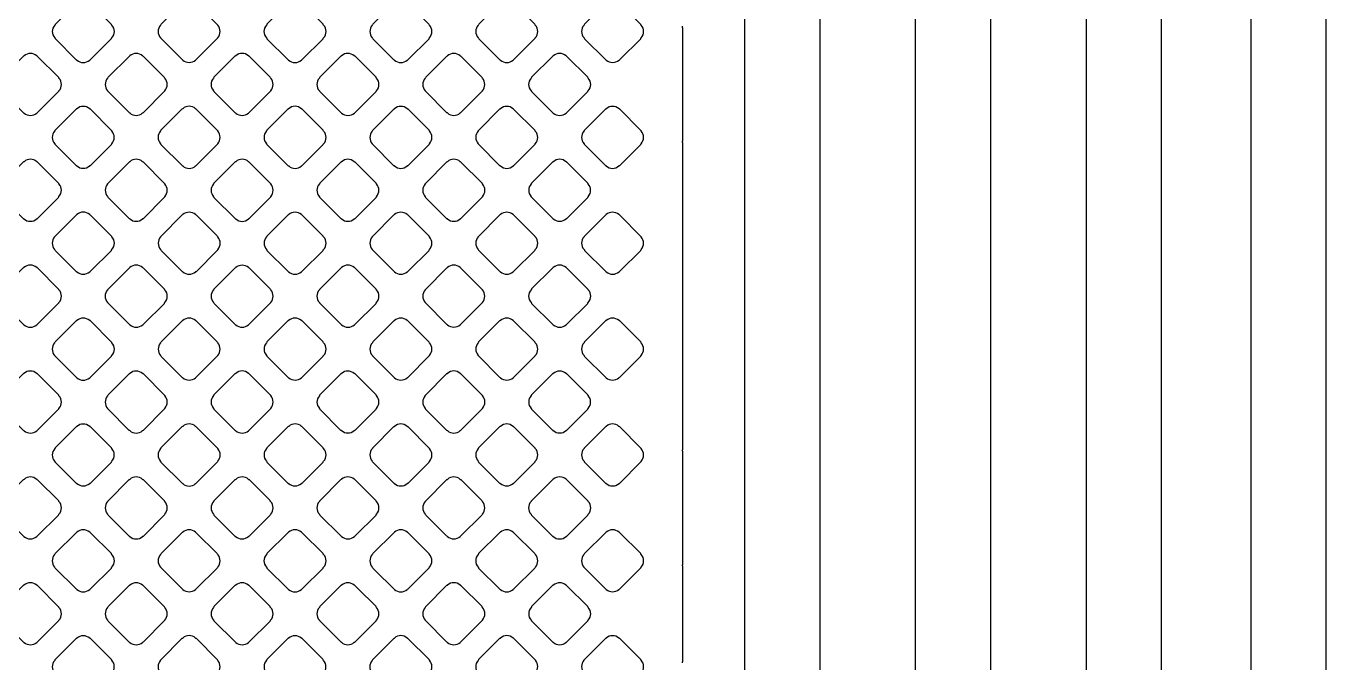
# Model space of a CAD drawing. Extents: x 3811 to 4077, y -444 to -307.
# Drawn here: x 4000.713 to 4003.385, y -390.566 to -389.27 of the extents above; entities that cross this region are included whole.
import ezdxf

# ---------------------------------------------------------------- set-up
doc = ezdxf.new("R2010")
doc.units = 0
doc.layers.add('gbr-dxf', color=7, linetype='Continuous')

msp = doc.modelspace()

# ---------------------------------------------------------------- linework, layer by layer
at = {"layer": 'gbr-dxf'}
for p, q in [((4002.0493, -389.2732), (4002.0493, -389.5042)), ((4002.0493, -389.5064), (4002.0493, -390.1321)), ((4002.0493, -390.1353), (4002.0493, -390.166)), ((4002.0493, -390.166), (4002.0493, -390.3663)), ((4002.0493, -390.3686), (4002.0493, -390.5637))]:
    msp.add_line(p, q, dxfattribs=at)
at = {"layer": 'gbr-dxf', "linetype": 'Continuous'}
for points in [[(3999.0372, -383.6498), (4000.6132, -385.2259, -0.008796), (4000.6149, -385.2276, -0.121203), (4002.1464, -387.7621, -0.018451), (4002.1479, -387.7673, -0.064075), (4002.3276, -389.1327, -0.053804), (4002.3289, -389.1489), (4002.3289, -394.6872, -0.007914)], [(4002.1765, -394.6853), (4002.1765, -389.1609, -0.053095), (4002.1752, -389.1448, 0.064692), (4002.0002, -387.8052, 0.121202), (4000.5054, -385.3337, -0.008636), (4000.5038, -385.332), (3998.9322, -383.7604, -0.013659)], [(4001.8473, -384.0947, -0.195845), (4004.0322, -389.4549, -0.014149), (4004.0323, -389.4568), (4004.0323, -391.139, -0.025288), (4004.0322, -391.1427, 0.157439), (4004.4405, -392.4026, 0.219385), (4004.626, -392.4882, -0.014355), (4004.628, -392.4882, -0.010806), (4004.6366, -392.488, -0.414223), (4004.8398, -392.6912, -0.414223), (4004.6366, -392.8944, -0.414223), (4004.4334, -392.6912, -0.043561), (4004.4364, -392.6561, -0.012185), (4004.4367, -392.6545, 0.044234), (4004.4407, -392.6116, -0.010298), (4004.4407, -392.6104, 0.140494), (4004.4036, -392.4811, -0.004442), (4004.3804, -392.4497), (4004.3802, -392.4494, -0.158008), (4003.956, -391.1404, -0.014071), (4003.9561, -391.1385), (4003.9561, -389.4588, -0.014135), (4003.956, -389.4568, 0.196009), (4001.7909, -384.146, -0.019381)], [(4001.3441, -384.4987, -0.121858), (4003.1364, -387.4723, -0.022069), (4003.1384, -387.4786, -0.065749), (4003.3594, -389.1469, -0.007767), (4003.3594, -389.1489), (4003.3594, -394.2102, -0.007602)], [(4003.207, -394.2082), (4003.207, -389.1469, -0.007567), (4003.207, -389.145, 0.065523), (4002.9922, -387.5219), (4002.9919, -387.521, 0.122078), (4001.2346, -384.6047, -0.008495)], [(4001.1066, -384.7361, -0.121762), (4002.815, -387.5692, -0.017203), (4002.8163, -387.5741, -0.065092), (4003.0236, -389.1395, -0.030142), (4003.0239, -389.1486), (4003.0239, -394.7964, -0.009892)], [(4002.8715, -394.7937), (4002.8715, -389.1535, -0.02253), (4002.8712, -389.1468, 0.065449), (4002.6687, -387.6121, 0.121763), (4000.9971, -384.8422, -0.008691)], [(4000.8607, -384.9817, -0.121503), (4002.4807, -387.6656, -0.017805), (4002.4821, -387.6707, -0.064579), (4002.6756, -389.1353, -0.044012), (4002.6764, -389.1486), (4002.6764, -394.8099, -0.007811)], [(4002.524, -394.8079), (4002.524, -389.1578, -0.03661), (4002.5232, -389.1468, 0.065137), (4002.3345, -387.7087, 0.121503), (4000.7513, -385.0878, -0.008636)]]:
    msp.add_lwpolyline(points, format="xyb", dxfattribs=at)
for points in [[(4000.7712, -389.2678, 0.379778), (4000.7712, -389.2938, -0.087784), (4000.7721, -389.2953), (4000.8149, -389.3381, -0.083651), (4000.8163, -389.339, 0.37981), (4000.8423, -389.339, -0.095956), (4000.8439, -389.338), (4000.8866, -389.2953, -0.096111), (4000.8876, -389.2937, 0.379092), (4000.8876, -389.2677, -0.091404), (4000.8866, -389.2662), (4000.844, -389.2235, -0.0953), (4000.8424, -389.2226, 0.378853), (4000.8164, -389.2226, -0.096614), (4000.8148, -389.2236), (4000.7721, -389.2662, -0.096558)], [(4000.9866, -389.2937, -0.09234), (4000.9876, -389.2953), (4001.0303, -389.338, -0.088093), (4001.0318, -389.3389, 0.379465), (4001.0577, -389.3389, -0.096625), (4001.0594, -389.3379), (4001.102, -389.2953, -0.096111), (4001.103, -389.2936, 0.37981), (4001.103, -389.2677, -0.088014), (4001.1021, -389.2662), (4001.0594, -389.2235, -0.092289), (4001.0578, -389.2226, 0.379731), (4001.0319, -389.2226, -0.096723), (4001.0302, -389.2235), (4000.9876, -389.2661, -0.096857), (4000.9866, -389.2678, 0.379297)], [(4001.2021, -389.2937, -0.10047), (4001.2031, -389.2954), (4001.2457, -389.338, -0.096332), (4001.2473, -389.3389, 0.37981), (4001.2733, -389.3389, -0.096625), (4001.275, -389.338), (4001.3176, -389.2954, -0.096111), (4001.3186, -389.2937, 0.37981), (4001.3186, -389.2677, -0.096608), (4001.3176, -389.2661), (4001.2748, -389.2233, -0.083651), (4001.2734, -389.2224, 0.379731), (4001.2474, -389.2224, -0.096458), (4001.2457, -389.2234), (4001.2031, -389.266, -0.096627), (4001.2021, -389.2677, 0.379731)], [(4001.4177, -389.2937, -0.096625), (4001.4187, -389.2954), (4001.4612, -389.3378, -0.107961), (4001.463, -389.3389, 0.37981), (4001.489, -389.3389, -0.095956), (4001.4907, -389.3379), (4001.5332, -389.2954, -0.096332), (4001.5341, -389.2938, 0.37981), (4001.5341, -389.2678, -0.10047), (4001.5331, -389.2661), (4001.4906, -389.2236, -0.10399), (4001.4888, -389.2226, 0.379731), (4001.4629, -389.2226, -0.096458), (4001.4612, -389.2236), (4001.4187, -389.2661, -0.096627), (4001.4177, -389.2677, 0.379731)], [(4001.6333, -389.2938, -0.096625), (4001.6343, -389.2954), (4001.6768, -389.338, -0.092233), (4001.6784, -389.3389, 0.37981), (4001.7044, -389.3389, -0.095956), (4001.706, -389.3379), (4001.7486, -389.2953, -0.096332), (4001.7496, -389.2937, 0.37981), (4001.7496, -389.2677, -0.10047), (4001.7486, -389.266), (4001.7063, -389.2236, -0.10399), (4001.7045, -389.2226, 0.379731), (4001.6785, -389.2226, -0.096458), (4001.6768, -389.2236), (4001.6343, -389.2661, -0.096627), (4001.6333, -389.2678, 0.379731)], [(4001.8488, -389.2936, -0.10047), (4001.8498, -389.2954), (4001.8924, -389.3379, -0.096111), (4001.8941, -389.3389, 0.379308), (4001.92, -389.3389, -0.09601), (4001.9216, -389.338), (4001.9642, -389.2954, -0.096227), (4001.9652, -389.2938, 0.378952), (4001.9652, -389.2679, -0.095968), (4001.9642, -389.2662), (4001.9216, -389.2236, -0.10077), (4001.9198, -389.2226, 0.37947), (4001.8939, -389.2226, -0.096458), (4001.8922, -389.2236), (4001.8498, -389.266, -0.096627), (4001.8488, -389.2677, 0.379731)], [(4000.6634, -389.4015, -0.100428), (4000.6644, -389.4033), (4000.7069, -389.4458, -0.096842), (4000.7086, -389.4467, 0.379465), (4000.7345, -389.4467, -0.096103), (4000.7362, -389.4457), (4000.7788, -389.4031, -0.095819), (4000.7798, -389.4015, 0.37981), (4000.7798, -389.3755, -0.096458), (4000.7788, -389.3738), (4000.7363, -389.3314, -0.100824), (4000.7346, -389.3304, 0.379731), (4000.7086, -389.3304, -0.096723), (4000.707, -389.3314), (4000.6644, -389.3739, -0.096857), (4000.6634, -389.3756, 0.379297)], [(4000.8788, -389.3756, 0.37947), (4000.8788, -389.4015, -0.083226), (4000.8797, -389.4029), (4000.9224, -389.4456, -0.096111), (4000.9241, -389.4466, 0.379451), (4000.95, -389.4466, -0.09601), (4000.9516, -389.4456), (4000.9943, -389.403, -0.095796), (4000.9953, -389.4014, 0.378633), (4000.9953, -389.3755, -0.096355), (4000.9943, -389.3738), (4000.9518, -389.3313, -0.100073), (4000.95, -389.3303, 0.378964), (4000.9241, -389.3303, -0.095968), (4000.9225, -389.3313), (4000.8798, -389.3739, -0.096527)], [(4001.0943, -389.4014, -0.091768), (4001.0953, -389.4029), (4001.1381, -389.4458, -0.088103), (4001.1396, -389.4467, 0.37829), (4001.1655, -389.4467, -0.095528), (4001.1672, -389.4458), (4001.2099, -389.4031, -0.095602), (4001.2108, -389.4014, 0.379299), (4001.2108, -389.3755, -0.088442), (4001.2099, -389.374), (4001.1671, -389.3312, -0.092289), (4001.1655, -389.3302, 0.3795), (4001.1396, -389.3302, -0.096614), (4001.1379, -389.3312), (4001.0953, -389.3738, -0.096539), (4001.0943, -389.3755, 0.378611)], [(4001.3099, -389.4015, -0.09185), (4001.3108, -389.4031), (4001.3535, -389.4457, -0.103673), (4001.3552, -389.4467, 0.379201), (4001.3812, -389.4467, -0.095956), (4001.3828, -389.4457), (4001.4255, -389.4031, -0.096332), (4001.4264, -389.4015, 0.37981), (4001.4264, -389.3755, -0.088442), (4001.4255, -389.374), (4001.3827, -389.3312, -0.092898), (4001.3811, -389.3303, 0.379357), (4001.3552, -389.3302, -0.096507), (4001.3535, -389.3312), (4001.3108, -389.3739, -0.096527), (4001.3099, -389.3756, 0.379112)], [(4001.5255, -389.3756, 0.37947), (4001.5255, -389.4015, -0.095956), (4001.5265, -389.4032), (4001.5689, -389.4455, -0.107817), (4001.5707, -389.4466, 0.379451), (4001.5967, -389.4466, -0.096117), (4001.5983, -389.4456), (4001.6409, -389.4031, -0.095895), (4001.6418, -389.4015, 0.379201), (4001.6418, -389.3755, -0.10047), (4001.6408, -389.3738), (4001.5985, -389.3314, -0.10399), (4001.5967, -389.3304, 0.379357), (4001.5707, -389.3304, -0.096507), (4001.5691, -389.3313), (4001.5265, -389.3739, -0.096527)], [(4001.741, -389.4015, -0.096625), (4001.742, -389.4031), (4001.7847, -389.4458, -0.092233), (4001.7862, -389.4467, 0.37981), (4001.8122, -389.4467, -0.095956), (4001.8138, -389.4458), (4001.8565, -389.4031, -0.096332), (4001.8574, -389.4015, 0.37981), (4001.8574, -389.3755, -0.10047), (4001.8564, -389.3738), (4001.814, -389.3313, -0.10399), (4001.8122, -389.3303, 0.379731), (4001.7862, -389.3303, -0.096458), (4001.7845, -389.3313), (4001.742, -389.3738, -0.096627), (4001.741, -389.3755, 0.379731)], [(4000.7711, -389.5092, -0.10377), (4000.7721, -389.511), (4000.8146, -389.5534, -0.100463), (4000.8163, -389.5544, 0.37829), (4000.8422, -389.5544, -0.095528), (4000.8438, -389.5535), (4000.8864, -389.5108, -0.095296), (4000.8874, -389.5092, 0.379299), (4000.8874, -389.4833, -0.108195), (4000.8863, -389.4814), (4000.844, -389.439, -0.096857), (4000.8423, -389.438, 0.379357), (4000.8164, -389.438, -0.096507), (4000.8147, -389.439), (4000.7721, -389.4816, -0.096527), (4000.7711, -389.4833, 0.378784)], [(4000.9866, -389.4832, 0.379347), (4000.9866, -389.5092, -0.092348), (4000.9875, -389.5107), (4001.0303, -389.5536, -0.088202), (4001.0318, -389.5545, 0.379308), (4001.0578, -389.5545, -0.09601), (4001.0594, -389.5535), (4001.102, -389.5109, -0.096227), (4001.103, -389.5092, 0.37874), (4001.103, -389.4833, -0.103696), (4001.102, -389.4815), (4001.0593, -389.4389, -0.091683), (4001.0578, -389.4379, 0.378338), (4001.0319, -389.4379, -0.096377), (4001.0302, -389.4389), (4000.9875, -389.4816, -0.096195)], [(4001.2022, -389.5092, -0.096355), (4001.2032, -389.5108), (4001.2459, -389.5536, -0.09246), (4001.2475, -389.5545, 0.378798), (4001.2734, -389.5545, -0.096367), (4001.275, -389.5535), (4001.3176, -389.511, -0.095916), (4001.3186, -389.5094, 0.379639), (4001.3186, -389.4834, -0.100902), (4001.3176, -389.4817), (4001.2749, -389.439, -0.088334), (4001.2734, -389.438, 0.379357), (4001.2474, -389.438, -0.096507), (4001.2458, -389.439), (4001.2032, -389.4816, -0.096527), (4001.2022, -389.4833, 0.378945)], [(4001.4177, -389.5094, -0.091954), (4001.4187, -389.5109), (4001.4611, -389.5534, -0.104264), (4001.4629, -389.5544, 0.37981), (4001.4889, -389.5544, -0.096625), (4001.4905, -389.5534), (4001.5332, -389.5108, -0.096111), (4001.5341, -389.5092, 0.37981), (4001.5341, -389.4832, -0.088014), (4001.5332, -389.4817), (4001.4905, -389.439, -0.092289), (4001.489, -389.4381, 0.379731), (4001.463, -389.4381, -0.096723), (4001.4613, -389.4391), (4001.4187, -389.4817, -0.096857), (4001.4177, -389.4834, 0.379731)], [(4001.6333, -389.5092, -0.108153), (4001.6344, -389.511), (4001.6767, -389.5534, -0.10399), (4001.6785, -389.5544, 0.37981), (4001.7045, -389.5544, -0.095956), (4001.7062, -389.5535), (4001.7486, -389.511, -0.096332), (4001.7496, -389.5093, 0.37981), (4001.7496, -389.4834, -0.104392), (4001.7486, -389.4816), (4001.7062, -389.4392, -0.107961), (4001.7043, -389.4381, 0.379731), (4001.6784, -389.4381, -0.096458), (4001.6767, -389.4391), (4001.6343, -389.4815, -0.096627), (4001.6333, -389.4832, 0.379731)], [(4001.8488, -389.5093, -0.096625), (4001.8498, -389.5109), (4001.8924, -389.5535, -0.092233), (4001.8939, -389.5544, 0.37981), (4001.9199, -389.5544, -0.095956), (4001.9215, -389.5535), (4001.9642, -389.5108, -0.096332), (4001.9651, -389.5092, 0.37981), (4001.9651, -389.4832, -0.10047), (4001.9641, -389.4815), (4001.9218, -389.4391, -0.10399), (4001.92, -389.4381, 0.379731), (4001.894, -389.4381, -0.096458), (4001.8924, -389.4391), (4001.8498, -389.4817, -0.096627), (4001.8488, -389.4833, 0.379731)], [(4000.6633, -389.5911, 0.379347), (4000.6633, -389.617, -0.096625), (4000.6643, -389.6187), (4000.7069, -389.6612, -0.092233), (4000.7085, -389.6622, 0.379308), (4000.7344, -389.6622, -0.09601), (4000.736, -389.6612), (4000.7788, -389.6185, -0.096227), (4000.7797, -389.6169, 0.37874), (4000.7798, -389.591, -0.08282), (4000.7789, -389.5896), (4000.736, -389.5467, -0.087742), (4000.7345, -389.5458, 0.378338), (4000.7086, -389.5458, -0.096025), (4000.707, -389.5467), (4000.6643, -389.5894, -0.095895)], [(4000.8788, -389.6169, -0.096528), (4000.8797, -389.6186), (4000.9223, -389.6611, -0.108688), (4000.9242, -389.6622, 0.379087), (4000.9501, -389.6622, -0.09601), (4000.9517, -389.6612), (4000.9943, -389.6186, -0.096227), (4000.9953, -389.617, 0.379422), (4000.9953, -389.591, -0.100399), (4000.9943, -389.5893), (4000.9518, -389.5468, -0.104691), (4000.95, -389.5458, 0.379731), (4000.924, -389.5458, -0.096723), (4000.9224, -389.5468), (4000.8798, -389.5893, -0.096627), (4000.8788, -389.591, 0.379141)], [(4001.0944, -389.617, -0.087784), (4001.0953, -389.6185), (4001.1382, -389.6614, -0.083651), (4001.1396, -389.6623, 0.37981), (4001.1656, -389.6623, -0.095956), (4001.1672, -389.6613), (4001.2099, -389.6187, -0.096627), (4001.2109, -389.617, 0.379237), (4001.2109, -389.5911, -0.091768), (4001.21, -389.5895), (4001.1672, -389.5468, -0.095916), (4001.1656, -389.5458, 0.379605), (4001.1396, -389.5458, -0.096458), (4001.138, -389.5468), (4001.0954, -389.5894, -0.096627), (4001.0944, -389.5911, 0.379731)], [(4001.3099, -389.617, -0.087131), (4001.3109, -389.6185), (4001.3535, -389.6612, -0.09997), (4001.3552, -389.6622, 0.378793), (4001.3811, -389.6622, -0.096117), (4001.3828, -389.6612), (4001.4253, -389.6186, -0.095916), (4001.4263, -389.617, 0.379639), (4001.4263, -389.591, -0.092523), (4001.4254, -389.5895), (4001.3828, -389.5469, -0.096857), (4001.3811, -389.5459, 0.379731), (4001.3552, -389.5459, -0.096458), (4001.3535, -389.5469), (4001.311, -389.5895, -0.096627), (4001.31, -389.5911, 0.379141)], [(4001.5254, -389.6171, -0.091956), (4001.5263, -389.6186), (4001.569, -389.6612, -0.103566), (4001.5707, -389.6622, 0.379308), (4001.5967, -389.6623, -0.09601), (4001.5983, -389.6613), (4001.641, -389.6186, -0.096227), (4001.642, -389.617, 0.378952), (4001.642, -389.5911, -0.087946), (4001.6411, -389.5896), (4001.5982, -389.5467, -0.092456), (4001.5966, -389.5458, 0.37947), (4001.5707, -389.5458, -0.096458), (4001.569, -389.5468), (4001.5264, -389.5894, -0.096627), (4001.5254, -389.5911, 0.379731)], [(4001.7411, -389.617, -0.108153), (4001.7422, -389.6188), (4001.7844, -389.6611, -0.10399), (4001.7862, -389.6621, 0.37981), (4001.8122, -389.6621, -0.095956), (4001.8138, -389.6612), (4001.8563, -389.6187, -0.096332), (4001.8573, -389.617, 0.37981), (4001.8573, -389.5911, -0.104392), (4001.8563, -389.5893), (4001.814, -389.547, -0.107961), (4001.8122, -389.5459, 0.379731), (4001.7862, -389.5459, -0.096458), (4001.7845, -389.5469), (4001.7421, -389.5894, -0.096627), (4001.7411, -389.591, 0.379731)], [(4000.771, -389.7247, -0.096625), (4000.772, -389.7264), (4000.8147, -389.7691, -0.092072), (4000.8163, -389.77, 0.37981), (4000.8423, -389.77, -0.096625), (4000.8439, -389.769), (4000.8866, -389.7264, -0.096857), (4000.8876, -389.7247, 0.379237), (4000.8876, -389.6988, -0.0827), (4000.8867, -389.6974), (4000.8437, -389.6544, -0.086956), (4000.8423, -389.6535, 0.379605), (4000.8163, -389.6535, -0.096458), (4000.8146, -389.6545), (4000.772, -389.6971, -0.096627), (4000.771, -389.6988, 0.379731)], [(4000.9867, -389.7247, -0.104185), (4000.9877, -389.7265), (4001.0302, -389.769, -0.100401), (4001.0319, -389.77, 0.378952), (4001.0579, -389.77, -0.095866), (4001.0595, -389.7691), (4001.1021, -389.7265, -0.096227), (4001.1031, -389.7249, 0.379422), (4001.103, -389.6989, -0.108195), (4001.102, -389.697), (4001.0595, -389.6545, -0.096627), (4001.0578, -389.6536, 0.379731), (4001.0319, -389.6536, -0.096723), (4001.0302, -389.6545), (4000.9877, -389.6971, -0.096857), (4000.9867, -389.6988, 0.379357)], [(4001.2023, -389.6988, 0.379778), (4001.2023, -389.7248, -0.096625), (4001.2032, -389.7264), (4001.2458, -389.769, -0.092233), (4001.2474, -389.77, 0.37981), (4001.2733, -389.77, -0.095956), (4001.275, -389.769), (4001.3176, -389.7264, -0.096332), (4001.3186, -389.7247, 0.379092), (4001.3186, -389.6988, -0.099754), (4001.3176, -389.6971), (4001.2751, -389.6547, -0.103421), (4001.2734, -389.6536, 0.378853), (4001.2474, -389.6537, -0.096614), (4001.2458, -389.6546), (4001.2032, -389.6972, -0.096558)], [(4001.4177, -389.7247, -0.087715), (4001.4186, -389.7262), (4001.4613, -389.769, -0.100401), (4001.463, -389.77, 0.379465), (4001.489, -389.77, -0.095956), (4001.4906, -389.769), (4001.5332, -389.7265, -0.096332), (4001.5341, -389.7248, 0.37981), (4001.5341, -389.6989, -0.092523), (4001.5332, -389.6973), (4001.4905, -389.6546, -0.096857), (4001.4888, -389.6536, 0.379731), (4001.4629, -389.6536, -0.096458), (4001.4612, -389.6546), (4001.4187, -389.6972, -0.096627), (4001.4177, -389.6988, 0.379297)], [(4001.6333, -389.7248, -0.104014), (4001.6343, -389.7266), (4001.6767, -389.769, -0.09979), (4001.6784, -389.77, 0.379308), (4001.7044, -389.77, -0.09601), (4001.706, -389.769), (4001.7487, -389.7263, -0.096227), (4001.7496, -389.7247, 0.378952), (4001.7496, -389.6988, -0.092052), (4001.7487, -389.6972), (4001.7061, -389.6546, -0.096527), (4001.7044, -389.6536, 0.37947), (4001.6785, -389.6536, -0.096458), (4001.6768, -389.6546), (4001.6343, -389.6972, -0.096627), (4001.6333, -389.6988, 0.379731)], [(4001.8488, -389.7247, -0.107964), (4001.8499, -389.7265), (4001.8923, -389.769, -0.103923), (4001.8941, -389.77, 0.378747), (4001.92, -389.77, -0.09601), (4001.9216, -389.769), (4001.9642, -389.7265, -0.096227), (4001.9652, -389.7248, 0.379422), (4001.9651, -389.6989, -0.10451), (4001.9641, -389.6971), (4001.9217, -389.6547, -0.107961), (4001.9198, -389.6536, 0.379731), (4001.8939, -389.6536, -0.096458), (4001.8922, -389.6546), (4001.8498, -389.6971, -0.096627), (4001.8488, -389.6987, 0.3795)], [(4000.6632, -389.8066, 0.378939), (4000.6632, -389.8325, -0.092029), (4000.6642, -389.8341), (4000.707, -389.8769, -0.087648), (4000.7085, -389.8779, 0.379201), (4000.7344, -389.8778, -0.095956), (4000.7361, -389.8769), (4000.7788, -389.8341, -0.096332), (4000.7798, -389.8325, 0.37981), (4000.7798, -389.8065, -0.088442), (4000.7789, -389.805), (4000.7361, -389.7622, -0.092289), (4000.7345, -389.7613, 0.3795), (4000.7085, -389.7613, -0.096614), (4000.7069, -389.7622), (4000.6642, -389.805, -0.096195)], [(4000.8788, -389.8326, -0.09185), (4000.8798, -389.8341), (4000.9224, -389.8768, -0.103673), (4000.9242, -389.8778, 0.379201), (4000.9502, -389.8778, -0.095956), (4000.9518, -389.8768), (4000.9944, -389.8342, -0.096627), (4000.9954, -389.8326, 0.379237), (4000.9954, -389.8066, -0.087852), (4000.9945, -389.8051), (4000.9516, -389.7623, -0.091737), (4000.9501, -389.7613, 0.378964), (4000.9241, -389.7613, -0.095968), (4000.9225, -389.7623), (4000.8798, -389.805, -0.096527), (4000.8788, -389.8066, 0.379112)], [(4001.0945, -389.8325, -0.100616), (4001.0955, -389.8343), (4001.138, -389.8768, -0.096328), (4001.1396, -389.8778, 0.379011), (4001.1655, -389.8778, -0.095866), (4001.1672, -389.8768), (4001.2099, -389.8341, -0.096227), (4001.2108, -389.8325, 0.379422), (4001.2108, -389.8065, -0.096458), (4001.2098, -389.8049), (4001.1674, -389.7624, -0.100824), (4001.1656, -389.7614, 0.3795), (4001.1397, -389.7614, -0.096614), (4001.138, -389.7624), (4001.0954, -389.805, -0.095895), (4001.0945, -389.8066, 0.378645)], [(4001.3099, -389.8066, 0.379778), (4001.3099, -389.8326, -0.083317), (4001.3108, -389.834), (4001.3536, -389.8768, -0.096111), (4001.3552, -389.8778, 0.379308), (4001.3812, -389.8778, -0.09601), (4001.3828, -389.8768), (4001.4254, -389.8342, -0.096227), (4001.4264, -389.8325, 0.378897), (4001.4264, -389.8066, -0.096355), (4001.4255, -389.805), (4001.3828, -389.7623, -0.100011), (4001.3811, -389.7613, 0.378889), (4001.3552, -389.7613, -0.096614), (4001.3535, -389.7623), (4001.3109, -389.805, -0.096558)], [(4001.5255, -389.8326, -0.087155), (4001.5264, -389.834), (4001.569, -389.8767, -0.100011), (4001.5708, -389.8777, 0.37829), (4001.5966, -389.8777, -0.095528), (4001.5983, -389.8767), (4001.6409, -389.8341, -0.095602), (4001.6418, -389.8325, 0.379299), (4001.6418, -389.8066, -0.092523), (4001.6409, -389.805), (4001.5983, -389.7624, -0.096857), (4001.5967, -389.7614, 0.379357), (4001.5707, -389.7614, -0.096507), (4001.5691, -389.7624), (4001.5265, -389.805, -0.096527), (4001.5255, -389.8066, 0.378784)], [(4001.741, -389.8325, -0.103582), (4001.742, -389.8343), (4001.7845, -389.8768, -0.100054), (4001.7863, -389.8778, 0.379422), (4001.8122, -389.8778, -0.095956), (4001.8138, -389.8768), (4001.8565, -389.8342, -0.096332), (4001.8574, -389.8325, 0.379308), (4001.8575, -389.8066, -0.092052), (4001.8565, -389.805), (4001.8138, -389.7623, -0.096527), (4001.8121, -389.7613, 0.37947), (4001.7862, -389.7613, -0.096458), (4001.7845, -389.7623), (4001.742, -389.8049, -0.096627), (4001.741, -389.8065, 0.379357)], [(4000.771, -389.9404, -0.092348), (4000.772, -389.9419), (4000.8148, -389.9847, -0.088202), (4000.8163, -389.9857, 0.37981), (4000.8423, -389.9857, -0.095956), (4000.8439, -389.9847), (4000.8866, -389.942, -0.096332), (4000.8876, -389.9403, 0.37981), (4000.8876, -389.9143, -0.088442), (4000.8867, -389.9129), (4000.8439, -389.8701, -0.092898), (4000.8423, -389.8691, 0.379731), (4000.8163, -389.8691, -0.096458), (4000.8147, -389.8701), (4000.772, -389.9127, -0.096627), (4000.771, -389.9144, 0.379731)], [(4000.9867, -389.9403, -0.099964), (4000.9877, -389.9421), (4001.0302, -389.9845, -0.096332), (4001.0318, -389.9855, 0.37981), (4001.0578, -389.9855, -0.096625), (4001.0594, -389.9845), (4001.102, -389.9419, -0.096627), (4001.103, -389.9403, 0.379237), (4001.103, -389.9144, -0.095883), (4001.1021, -389.9127), (4001.0593, -389.87, -0.08335), (4001.0579, -389.8691, 0.379605), (4001.032, -389.8691, -0.096458), (4001.0303, -389.8701), (4000.9877, -389.9127, -0.096857), (4000.9867, -389.9144, 0.379731)], [(4001.2022, -389.9402, -0.104141), (4001.2032, -389.942), (4001.2457, -389.9845, -0.100294), (4001.2475, -389.9855, 0.379465), (4001.2734, -389.9855, -0.096625), (4001.2751, -389.9846), (4001.3176, -389.942, -0.096111), (4001.3186, -389.9404, 0.37981), (4001.3186, -389.9144, -0.108195), (4001.3175, -389.9125), (4001.275, -389.8701, -0.096627), (4001.2734, -389.8691, 0.379731), (4001.2474, -389.8691, -0.096723), (4001.2457, -389.8701), (4001.2032, -389.9126, -0.096857), (4001.2022, -389.9143, 0.379297)], [(4001.4178, -389.9144, 0.379347), (4001.4178, -389.9403, -0.096625), (4001.4188, -389.942), (4001.4613, -389.9845, -0.092233), (4001.4629, -389.9855, 0.379308), (4001.4888, -389.9855, -0.09601), (4001.4905, -389.9845), (4001.5331, -389.9419, -0.096227), (4001.5341, -389.9402, 0.37874), (4001.5341, -389.9143, -0.100292), (4001.5331, -389.9126), (4001.4907, -389.8702, -0.104211), (4001.4889, -389.8691, 0.378338), (4001.463, -389.8691, -0.096025), (4001.4613, -389.8701), (4001.4187, -389.9127, -0.095895)], [(4001.6333, -389.9402, -0.100113), (4001.6343, -389.9419), (4001.6769, -389.9845, -0.095916), (4001.6785, -389.9855, 0.379011), (4001.7045, -389.9855, -0.09601), (4001.7061, -389.9845), (4001.7487, -389.942, -0.096227), (4001.7496, -389.9404, 0.379422), (4001.7496, -389.9144, -0.096458), (4001.7486, -389.9127), (4001.7061, -389.8702, -0.100519), (4001.7043, -389.8692, 0.379357), (4001.6784, -389.8691, -0.096507), (4001.6767, -389.8701), (4001.6342, -389.9126, -0.096527), (4001.6333, -389.9143, 0.378945)], [(4001.8488, -389.9403, -0.104392), (4001.8498, -389.9421), (4001.8922, -389.9845, -0.100476), (4001.8939, -389.9855, 0.37981), (4001.9199, -389.9855, -0.096625), (4001.9215, -389.9845), (4001.9642, -389.9419, -0.096332), (4001.9651, -389.9402, 0.37981), (4001.9651, -389.9143, -0.092348), (4001.9642, -389.9127), (4001.9216, -389.8701, -0.096111), (4001.92, -389.8692, 0.379731), (4001.894, -389.8692, -0.096458), (4001.8924, -389.8701), (4001.8498, -389.9127, -0.096627), (4001.8488, -389.9143, 0.379731)], [(4000.6633, -390.0481, -0.087784), (4000.6643, -390.0495), (4000.7072, -390.0925, -0.083651), (4000.7086, -390.0934, 0.37981), (4000.7346, -390.0934, -0.095956), (4000.7362, -390.0924), (4000.7788, -390.0498, -0.096332), (4000.7798, -390.0481, 0.37981), (4000.7798, -390.0222, -0.092348), (4000.7788, -390.0206), (4000.7361, -389.9779, -0.096111), (4000.7345, -389.9769, 0.379731), (4000.7085, -389.9769, -0.096458), (4000.7069, -389.9779), (4000.6643, -390.0204, -0.096627), (4000.6633, -390.0221, 0.379731)], [(4000.8788, -390.0223, 0.37947), (4000.8788, -390.0482, -0.088014), (4000.8798, -390.0497), (4000.9223, -390.0923, -0.100824), (4000.9241, -390.0933, 0.379451), (4000.95, -390.0933, -0.096117), (4000.9517, -390.0923), (4000.9943, -390.0497, -0.095895), (4000.9953, -390.048, 0.379201), (4000.9953, -390.0221, -0.092523), (4000.9943, -390.0205), (4000.9518, -389.9779, -0.096857), (4000.9501, -389.977, 0.379357), (4000.9242, -389.9769, -0.096507), (4000.9225, -389.9779), (4000.8798, -390.0206, -0.096527)], [(4001.0944, -390.048, -0.095866), (4001.0953, -390.0497), (4001.1381, -390.0924, -0.091737), (4001.1396, -390.0934, 0.379191), (4001.1656, -390.0934, -0.096117), (4001.1672, -390.0924), (4001.21, -390.0497, -0.095796), (4001.2109, -390.048, 0.378633), (4001.2109, -390.0221, -0.083606), (4001.2101, -390.0207), (4001.1671, -389.9777, -0.087737), (4001.1656, -389.9768, 0.379605), (4001.1396, -389.9768, -0.096458), (4001.138, -389.9778), (4001.0954, -390.0204, -0.096627), (4001.0944, -390.0221, 0.379357)], [(4001.31, -390.0481, -0.096367), (4001.3109, -390.0497), (4001.3533, -390.0921, -0.107954), (4001.3552, -390.0932, 0.379011), (4001.3811, -390.0932, -0.09601), (4001.3828, -390.0922), (4001.4253, -390.0497, -0.096227), (4001.4263, -390.048, 0.379422), (4001.4263, -390.0221, -0.100399), (4001.4253, -390.0203), (4001.3829, -389.978, -0.104691), (4001.3811, -389.977, 0.3795), (4001.3552, -389.9769, -0.096614), (4001.3535, -389.9779), (4001.3109, -390.0205, -0.096539), (4001.31, -390.0222, 0.378645)], [(4001.5254, -390.0481, -0.083163), (4001.5263, -390.0495), (4001.5691, -390.0923, -0.095602), (4001.5708, -390.0933, 0.378747), (4001.5967, -390.0933, -0.09601), (4001.5983, -390.0923), (4001.641, -390.0497, -0.096227), (4001.642, -390.048, 0.378897), (4001.642, -390.0221, -0.096377), (4001.641, -390.0205), (4001.5983, -389.9778, -0.100054), (4001.5966, -389.9768, 0.379605), (4001.5707, -389.9768, -0.096458), (4001.569, -389.9778), (4001.5264, -390.0205, -0.096627), (4001.5254, -390.0221, 0.3795)], [(4001.7411, -390.048, -0.09966), (4001.7421, -390.0497), (4001.7846, -390.0922, -0.096527), (4001.7862, -390.0932, 0.379087), (4001.8122, -390.0932, -0.09601), (4001.8138, -390.0922), (4001.8564, -390.0497, -0.096328), (4001.8573, -390.048, 0.379422), (4001.8573, -390.0221, -0.096625), (4001.8563, -390.0204), (4001.8139, -389.978, -0.100476), (4001.8122, -389.977, 0.379731), (4001.7862, -389.977, -0.096723), (4001.7845, -389.978), (4001.7421, -390.0204, -0.096857), (4001.7411, -390.0221, 0.379141)], [(4000.7711, -390.1559, -0.087248), (4000.7721, -390.1573), (4000.8148, -390.2, -0.095443), (4000.8164, -390.201, 0.378906), (4000.8423, -390.201, -0.095506), (4000.8439, -390.2), (4000.8865, -390.1575, -0.095796), (4000.8875, -390.1558, 0.379292), (4000.8875, -390.1299, -0.09253), (4000.8865, -390.1283), (4000.844, -390.0857, -0.096627), (4000.8423, -390.0848, 0.379731), (4000.8163, -390.0848, -0.096723), (4000.8147, -390.0857), (4000.7722, -390.1283, -0.096857), (4000.7712, -390.1299, 0.379412)], [(4000.9865, -390.1559, -0.091476), (4000.9875, -390.1574), (4001.0303, -390.2002, -0.091364), (4001.0318, -390.2012, 0.378858), (4001.0578, -390.2012, -0.095506), (4001.0594, -390.2002), (4001.1021, -390.1575, -0.096332), (4001.1031, -390.1558, 0.378912), (4001.1032, -390.1299, -0.087363), (4001.1022, -390.1284), (4001.0594, -390.0856, -0.092187), (4001.0578, -390.0846, 0.379347), (4001.0319, -390.0846, -0.096458), (4001.0302, -390.0856), (4000.9875, -390.1283, -0.096627), (4000.9866, -390.1299, 0.379412)], [(4001.2022, -390.1558, -0.099534), (4001.2032, -390.1576), (4001.2456, -390.2, -0.103324), (4001.2474, -390.201, 0.378943), (4001.2733, -390.201, -0.095506), (4001.275, -390.2), (4001.3176, -390.1574, -0.095997), (4001.3186, -390.1558, 0.378363), (4001.3186, -390.1299, -0.096507), (4001.3176, -390.1282), (4001.2749, -390.0855, -0.083304), (4001.2735, -390.0846, 0.379605), (4001.2475, -390.0846, -0.096723), (4001.2458, -390.0856), (4001.2032, -390.1282, -0.096857), (4001.2022, -390.1299, 0.379412)], [(4001.4177, -390.1557, -0.107517), (4001.4188, -390.1576), (4001.4613, -390.2001, -0.101049), (4001.463, -390.2011, 0.378681), (4001.4889, -390.2011, -0.095886), (4001.4906, -390.2001), (4001.5332, -390.1575, -0.095602), (4001.5341, -390.1559, 0.379299), (4001.5341, -390.1299, -0.104765), (4001.5331, -390.1281), (4001.4907, -390.0857, -0.108174), (4001.4888, -390.0847, 0.379731), (4001.4628, -390.0847, -0.096723), (4001.4612, -390.0857), (4001.4187, -390.1281, -0.096857), (4001.4178, -390.1298, 0.3792)], [(4001.6333, -390.1558, -0.095506), (4001.6342, -390.1574), (4001.6768, -390.2, -0.095602), (4001.6785, -390.201, 0.378943), (4001.7044, -390.201, -0.095778), (4001.706, -390.2), (4001.7487, -390.1574, -0.095895), (4001.7496, -390.1557, 0.379138), (4001.7496, -390.1298, -0.100813), (4001.7486, -390.1281), (4001.7062, -390.0857, -0.104211), (4001.7044, -390.0847, 0.378818), (4001.6785, -390.0847, -0.096507), (4001.6769, -390.0856), (4001.6342, -390.1282, -0.095895), (4001.6333, -390.1299, 0.378937)], [(4001.8488, -390.1557, -0.095883), (4001.8497, -390.1574), (4001.8925, -390.2001, -0.092179), (4001.8941, -390.2011, 0.378082), (4001.92, -390.2011, -0.095424), (4001.9216, -390.2001), (4001.9641, -390.1576, -0.096332), (4001.9651, -390.1559, 0.37981), (4001.9651, -390.1299, -0.10047), (4001.9641, -390.1282), (4001.9214, -390.0855, -0.088202), (4001.9199, -390.0846, 0.379731), (4001.894, -390.0846, -0.096458), (4001.8923, -390.0856), (4001.8498, -390.1281, -0.096857), (4001.8488, -390.1298, 0.3792)], [(4000.6633, -390.2378, 0.379293), (4000.6633, -390.2637, -0.096119), (4000.6643, -390.2654), (4000.7067, -390.3078, -0.107475), (4000.7085, -390.3088, 0.379731), (4000.7345, -390.3088, -0.09572), (4000.7361, -390.3078), (4000.7788, -390.2652, -0.096214), (4000.7798, -390.2636, 0.379672), (4000.7798, -390.2376, -0.099645), (4000.7788, -390.2359), (4000.7367, -390.1939, -0.105033), (4000.7345, -390.1926, 0.378431), (4000.7088, -390.1925, -0.098463), (4000.7066, -390.1938), (4000.6643, -390.2361, -0.095796)], [(4000.8788, -390.2376, 0.379214), (4000.8789, -390.2636, -0.087748), (4000.8798, -390.2651), (4000.9227, -390.308, -0.08267), (4000.9241, -390.3089, 0.379731), (4000.9501, -390.3089, -0.096265), (4000.9517, -390.3079), (4000.9943, -390.2653, -0.096111), (4000.9953, -390.2637, 0.379321), (4000.9953, -390.2377, -0.09148), (4000.9944, -390.2362), (4000.952, -390.1938, -0.098195), (4000.9499, -390.1925, 0.37831), (4000.9242, -390.1925, -0.098636), (4000.922, -390.1938), (4000.8798, -390.236, -0.095535)], [(4001.0944, -390.2377, 0.379293), (4001.0944, -390.2637, -0.095956), (4001.0954, -390.2653), (4001.138, -390.3079, -0.092072), (4001.1395, -390.3088, 0.379289), (4001.1655, -390.3089, -0.095506), (4001.1671, -390.3079), (4001.2098, -390.2652, -0.095394), (4001.2108, -390.2636, 0.379293), (4001.2107, -390.2376, -0.10047), (4001.2097, -390.2359), (4001.1675, -390.1937, -0.092386), (4001.1656, -390.1925, 0.37878), (4001.1398, -390.1925, -0.098549), (4001.1377, -390.1937), (4001.0954, -390.2361, -0.095602)], [(4001.3099, -390.2636, -0.091685), (4001.3108, -390.2652), (4001.3534, -390.3078, -0.103642), (4001.3552, -390.3088, 0.379731), (4001.3812, -390.3088, -0.09572), (4001.3828, -390.3078), (4001.4254, -390.2652, -0.096111), (4001.4264, -390.2636, 0.379289), (4001.4264, -390.2376, -0.087715), (4001.4255, -390.2361), (4001.3829, -390.1936, -0.089145), (4001.381, -390.1924, 0.379382), (4001.3552, -390.1924, -0.092577), (4001.3532, -390.1936), (4001.3109, -390.236, -0.095916), (4001.3099, -390.2376, 0.379731)], [(4001.5255, -390.2636, -0.100188), (4001.5265, -390.2653), (4001.569, -390.3078, -0.096423), (4001.5707, -390.3088, 0.379506), (4001.5966, -390.3088, -0.095973), (4001.5983, -390.3078), (4001.6409, -390.2652, -0.096111), (4001.6418, -390.2635, 0.379289), (4001.6419, -390.2376, -0.095866), (4001.6409, -390.2359), (4001.5987, -390.1938, -0.101527), (4001.5965, -390.1925, 0.37831), (4001.5708, -390.1925, -0.098804), (4001.5687, -390.1938), (4001.5265, -390.236, -0.097917), (4001.5255, -390.2377, 0.378936)], [(4001.7409, -390.2636, -0.087314), (4001.7419, -390.2651), (4001.7848, -390.308, -0.083056), (4001.7862, -390.3089, 0.379731), (4001.8122, -390.3089, -0.09572), (4001.8138, -390.3079), (4001.8565, -390.2652, -0.096128), (4001.8575, -390.2635, 0.379155), (4001.8575, -390.2376, -0.091768), (4001.8566, -390.236), (4001.8141, -390.1935, -0.091837), (4001.8121, -390.1924, 0.379088), (4001.7863, -390.1924, -0.0925), (4001.7843, -390.1936), (4001.7419, -390.236, -0.096266), (4001.7409, -390.2376, 0.379731)], [(4000.771, -390.3714, -0.099825), (4000.772, -390.3731), (4000.8146, -390.4157, -0.095628), (4000.8163, -390.4167, 0.379731), (4000.8423, -390.4167, -0.096265), (4000.8439, -390.4157), (4000.8866, -390.373, -0.095916), (4000.8876, -390.3714, 0.379731), (4000.8876, -390.3454, -0.096265), (4000.8866, -390.3437), (4000.844, -390.3011, -0.100054), (4000.8423, -390.3001, 0.379731), (4000.8163, -390.3001, -0.095756), (4000.8147, -390.3011), (4000.772, -390.3438, -0.095628), (4000.771, -390.3454, 0.379731)], [(4000.9867, -390.3714, -0.091558), (4000.9877, -390.3729), (4001.0304, -390.4156, -0.087516), (4001.0318, -390.4165, 0.379731), (4001.0578, -390.4165, -0.09572), (4001.0594, -390.4156), (4001.1019, -390.3731, -0.096266), (4001.1029, -390.3714, 0.379731), (4001.1029, -390.3455, -0.103612), (4001.1019, -390.3437), (4001.0594, -390.3012, -0.091913), (4001.0579, -390.3002, 0.379731), (4001.0319, -390.3002, -0.09572), (4001.0302, -390.3012), (4000.9877, -390.3438, -0.096266), (4000.9867, -390.3454, 0.379731)], [(4001.2021, -390.3454, 0.379214), (4001.2021, -390.3714, -0.10047), (4001.2031, -390.3731), (4001.2457, -390.4157, -0.096128), (4001.2474, -390.4166, 0.379289), (4001.2733, -390.4167, -0.095866), (4001.275, -390.4157), (4001.3176, -390.373, -0.095796), (4001.3186, -390.3714, 0.379293), (4001.3186, -390.3454, -0.096625), (4001.3176, -390.3438), (4001.275, -390.3012, -0.100115), (4001.2733, -390.3002, 0.379672), (4001.2473, -390.3002, -0.096157), (4001.2457, -390.3011), (4001.2031, -390.3438, -0.095602)], [(4001.4177, -390.3714, -0.095612), (4001.4187, -390.373), (4001.4235, -390.3779), (4001.4613, -390.4156, -0.091703), (4001.4629, -390.4166, 0.379293), (4001.4888, -390.4166, -0.096625), (4001.4905, -390.4156), (4001.5332, -390.3729, -0.096023), (4001.5341, -390.3713, 0.379503), (4001.5342, -390.3453, -0.082062), (4001.5333, -390.3439), (4001.4904, -390.301, -0.085749), (4001.4889, -390.3001, 0.378252), (4001.463, -390.3001, -0.095783), (4001.4614, -390.3011), (4001.4187, -390.3438, -0.095935), (4001.4177, -390.3455, 0.379287)], [(4001.6332, -390.3713, -0.099861), (4001.6342, -390.373), (4001.6768, -390.4156, -0.095935), (4001.6785, -390.4166, 0.37907), (4001.7044, -390.4166, -0.095527), (4001.706, -390.4156), (4001.7487, -390.373, -0.095602), (4001.7497, -390.3713, 0.379214), (4001.7497, -390.3454, -0.096625), (4001.7487, -390.3437), (4001.7061, -390.3011, -0.100335), (4001.7044, -390.3001, 0.379672), (4001.6784, -390.3001, -0.095612), (4001.6768, -390.3011), (4001.6342, -390.3437, -0.095589), (4001.6332, -390.3454, 0.378541)], [(4001.8487, -390.3714, -0.082756), (4001.8496, -390.3728), (4001.8923, -390.4155, -0.096266), (4001.894, -390.4165, 0.379731), (4001.9199, -390.4165, -0.09572), (4001.9216, -390.4155), (4001.9642, -390.3729, -0.096214), (4001.9652, -390.3712, 0.379229), (4001.9652, -390.3453, -0.095015), (4001.9642, -390.3437), (4001.9217, -390.3012, -0.100818), (4001.92, -390.3001, 0.379062), (4001.8941, -390.3001, -0.095866), (4001.8924, -390.3011), (4001.8497, -390.3438, -0.096266), (4001.8487, -390.3455, 0.379731)], [(4000.6633, -390.4531, 0.379293), (4000.6633, -390.4791, -0.095956), (4000.6643, -390.4807), (4000.707, -390.5234, -0.092233), (4000.7086, -390.5244, 0.379321), (4000.7345, -390.5244, -0.095506), (4000.7362, -390.5234), (4000.7788, -390.4808, -0.095796), (4000.7798, -390.4792, 0.379293), (4000.7798, -390.4532, -0.083151), (4000.7789, -390.4518), (4000.736, -390.4089, -0.087638), (4000.7345, -390.408, 0.379321), (4000.7085, -390.4079, -0.09527), (4000.7069, -390.4089), (4000.6643, -390.4515, -0.095602)], [(4000.8789, -390.4792, -0.100032), (4000.8799, -390.4809), (4000.9223, -390.5234, -0.096266), (4000.924, -390.5244, 0.379731), (4000.95, -390.5244, -0.095865), (4000.9516, -390.5234), (4000.9943, -390.4807, -0.095628), (4000.9953, -390.4791, 0.379731), (4000.9953, -390.4531, -0.096265), (4000.9943, -390.4514), (4000.9518, -390.409, -0.100254), (4000.9501, -390.408, 0.379731), (4000.9242, -390.408, -0.09572), (4000.9225, -390.4089), (4000.8798, -390.4516, -0.096266), (4000.8789, -390.4533, 0.379731)], [(4001.0944, -390.4791, -0.091685), (4001.0954, -390.4806), (4001.1382, -390.5235, -0.087515), (4001.1396, -390.5244, 0.379731), (4001.1656, -390.5244, -0.096265), (4001.1673, -390.5234), (4001.2098, -390.4809, -0.095916), (4001.2107, -390.4793, 0.379731), (4001.2107, -390.4533, -0.104215), (4001.2097, -390.4515), (4001.1671, -390.4089, -0.091855), (4001.1655, -390.4079, 0.379731), (4001.1396, -390.4079, -0.096265), (4001.1379, -390.4089), (4001.0954, -390.4515, -0.095916), (4001.0944, -390.4531, 0.379731)], [(4001.3099, -390.4792, -0.087191), (4001.3108, -390.4807), (4001.3534, -390.5233, -0.099711), (4001.3551, -390.5243, 0.379214), (4001.3811, -390.5243, -0.096625), (4001.3827, -390.5233), (4001.4253, -390.4807, -0.096266), (4001.4263, -390.4791, 0.379731), (4001.4263, -390.4531, -0.091558), (4001.4254, -390.4515), (4001.3876, -390.4138), (4001.3828, -390.409, -0.096314), (4001.3811, -390.408, 0.379703), (4001.3552, -390.408, -0.095612), (4001.3536, -390.4089), (4001.3108, -390.4517, -0.095796), (4001.3099, -390.4533, 0.378815)], [(4001.5254, -390.4791, -0.09572), (4001.5264, -390.4807), (4001.5691, -390.5234, -0.091964), (4001.5707, -390.5244, 0.379731), (4001.5966, -390.5244, -0.096265), (4001.5983, -390.5234), (4001.641, -390.4807, -0.098207), (4001.642, -390.479, 0.37932), (4001.642, -390.4531, -0.082745), (4001.6411, -390.4517), (4001.5981, -390.4087, -0.086834), (4001.5967, -390.4078, 0.379293), (4001.5707, -390.4079, -0.098395), (4001.569, -390.4089), (4001.5264, -390.4515, -0.096266), (4001.5254, -390.4531, 0.379731)], [(4001.741, -390.4791, -0.099424), (4001.742, -390.4808), (4001.7845, -390.5233, -0.097675), (4001.7862, -390.5243, 0.379506), (4001.8122, -390.5243, -0.093776), (4001.8138, -390.5233), (4001.8564, -390.4807, -0.095628), (4001.8574, -390.4791, 0.379731), (4001.8574, -390.4531, -0.096265), (4001.8564, -390.4514), (4001.8139, -390.409, -0.100476), (4001.8122, -390.408, 0.379703), (4001.7863, -390.4079, -0.095612), (4001.7846, -390.4089), (4001.742, -390.4515, -0.095589), (4001.741, -390.4532, 0.378541)], [(4000.7711, -390.561, 0.379293), (4000.7712, -390.5869, -0.095956), (4000.7721, -390.5886), (4000.8147, -390.6311, -0.092072), (4000.8163, -390.6321, 0.379289), (4000.8422, -390.6321, -0.095506), (4000.8439, -390.6311), (4000.8865, -390.5885, -0.095602), (4000.8875, -390.5869, 0.379293), (4000.8875, -390.5609, -0.083235), (4000.8866, -390.5595), (4000.8438, -390.5167, -0.087978), (4000.8423, -390.5158, 0.379672), (4000.8164, -390.5158, -0.095612), (4000.8147, -390.5167), (4000.7721, -390.5593, -0.095602)], [(4000.9866, -390.5869, -0.103621), (4000.9876, -390.5887), (4001.0301, -390.6312, -0.09979), (4001.0318, -390.6322, 0.379731), (4001.0578, -390.6322, -0.09572), (4001.0594, -390.6312), (4001.1021, -390.5886, -0.096266), (4001.103, -390.587, 0.379731), (4001.103, -390.561, -0.107718), (4001.102, -390.5591), (4001.0595, -390.5166, -0.095916), (4001.0579, -390.5156, 0.379731), (4001.0319, -390.5156, -0.096265), (4001.0302, -390.5166), (4000.9876, -390.5593, -0.095916), (4000.9866, -390.5609, 0.379731)], [(4001.2022, -390.5869, -0.095506), (4001.2032, -390.5885), (4001.2458, -390.6311, -0.09197), (4001.2474, -390.6321, 0.379293), (4001.2733, -390.632, -0.096265), (4001.275, -390.6311), (4001.3175, -390.5886, -0.096314), (4001.3185, -390.5869, 0.379703), (4001.3185, -390.561, -0.099645), (4001.3175, -390.5593), (4001.2751, -390.5168, -0.103923), (4001.2733, -390.5158, 0.379293), (4001.2473, -390.5158, -0.095956), (4001.2457, -390.5168), (4001.2032, -390.5593, -0.096332), (4001.2023, -390.5609, 0.379289)], [(4001.4176, -390.561, 0.379293), (4001.4176, -390.5869, -0.091954), (4001.4185, -390.5885), (4001.4614, -390.6313, -0.087638), (4001.4628, -390.6322, 0.379289), (4001.4888, -390.6322, -0.095506), (4001.4904, -390.6313), (4001.5332, -390.5885, -0.095602), (4001.5342, -390.5869, 0.379293), (4001.5342, -390.5609, -0.087748), (4001.5332, -390.5594), (4001.4904, -390.5166, -0.092072), (4001.4889, -390.5157, 0.379289), (4001.4629, -390.5156, -0.095506), (4001.4613, -390.5166), (4001.4185, -390.5593, -0.095602)], [(4001.6332, -390.5869, -0.096265), (4001.6342, -390.5886), (4001.6768, -390.6311, -0.091964), (4001.6784, -390.6321, 0.379289), (4001.7043, -390.6321, -0.095506), (4001.7059, -390.6311), (4001.7487, -390.5884, -0.096266), (4001.7497, -390.5867, 0.37907), (4001.7497, -390.5608, -0.083065), (4001.7488, -390.5594), (4001.7059, -390.5166, -0.087742), (4001.7045, -390.5156, 0.37885), (4001.6786, -390.5157, -0.097885), (4001.6769, -390.5167), (4001.6342, -390.5593, -0.095916), (4001.6332, -390.561, 0.379731)], [(4001.8487, -390.5868, -0.096842), (4001.8497, -390.5885), (4001.8922, -390.631, -0.108092), (4001.8941, -390.632, 0.379293), (4001.9201, -390.632, -0.095956), (4001.9217, -390.631), (4001.9642, -390.5885, -0.096266), (4001.9652, -390.5869, 0.379731), (4001.9652, -390.5609, -0.100032), (4001.9642, -390.5592), (4001.9217, -390.5167, -0.103868), (4001.9199, -390.5157, 0.379731), (4001.8939, -390.5157, -0.096265), (4001.8923, -390.5167), (4001.8497, -390.5592, -0.098089), (4001.8487, -390.5609, 0.379155)]]:
    msp.add_lwpolyline(points, format="xyb", close=True, dxfattribs=at)
at = {"layer": 'gbr-dxf'}
for centre, start, end in [((4002.0239, -389.2716), 356.4279, 3.5721), ((4002.0239, -389.5053), 357.4953, 2.5047), ((4002.0239, -390.1337), 356.4279, 3.5721), ((4002.0239, -390.3674), 357.4051, 2.5949), ((4002.0239, -390.5648), 357.4953, 2.5047)]:
    msp.add_arc(centre, 0.0254, start, end, dxfattribs=at)

doc.saveas('drawing.dxf')
